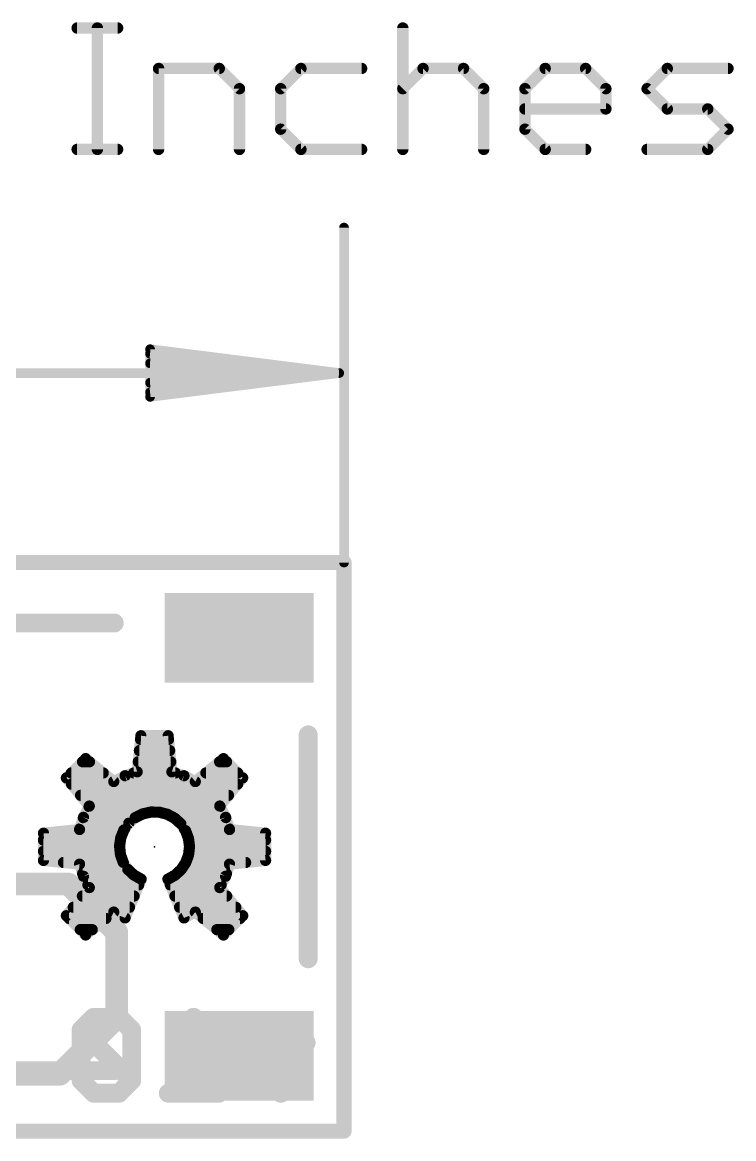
# Model space of a CAD drawing. Extents: x -37 to 70, y -12 to 15.
# Drawn here: x 18.55 to 28.08, y -0.1 to 14.86 of the extents above; entities that cross this region are included whole.
import ezdxf

# ---------------------------------------------------------------- set-up
doc = ezdxf.new("R2010")
doc.units = 0
for name, color, linetype in [('1', 12, 'CONTINUOUS'), ('16', 132, 'CONTINUOUS'), ('20', 53, 'CONTINUOUS'), ('21', 41, 'CONTINUOUS'), ('22', 40, 'CONTINUOUS'), ('24', 53, 'CONTINUOUS'), ('47', 253, 'CONTINUOUS')]:
    doc.layers.add(name, color=color, linetype=linetype)

# ---------------------------------------------------------------- blocks, each defined once
blk = doc.blocks.new('RECT')
blk.add_solid([(-0.5, -0.5), (0.5, -0.5), (-0.5, 0.5), (0.5, 0.5)])

msp = doc.modelspace()

# ---------------------------------------------------------------- linework, layer by layer
at = {"layer": '1', "const_width": 0.3048}
for points in [[(17.78, 3.31), (19.169, 3.31)], [(19.812, 2.667), (19.169, 3.31)], [(19.812, 1.524), (19.812, 2.667)], [(19.05, 0.762), (19.812, 1.524)], [(12.7, 0.762), (19.05, 0.762)]]:
    msp.add_lwpolyline(points, dxfattribs=at)
at = {"layer": '1', "const_width": 0.1524}
for points in [[(19.2229, 3.3639, 1), (19.1151, 3.2561)], [(19.169, 3.2338, 1), (19.169, 3.3862)], [(19.8882, 2.667, 1), (19.7358, 2.667)], [(19.7581, 2.6131, 1), (19.8659, 2.7209)], [(19.8659, 1.4701, 1), (19.7581, 1.5779)], [(19.7358, 1.524, 1), (19.8882, 1.524)], [(19.05, 0.6858, 1), (19.05, 0.8382)], [(18.9961, 0.8159, 1), (19.1039, 0.7081)]]:
    msp.add_lwpolyline(points, format="xyb", dxfattribs=at)
at = {"layer": '16', "const_width": 0.254}
for points in [[(19.5048, 1.5249), (19.3353, 1.3554)], [(19.8437, 1.5249), (19.5048, 1.5249)], [(20.0132, 1.3554), (19.8437, 1.5249)], [(21.1826, 1.1859), (20.8436, 1.5249)], [(20.8436, 1.5249), (20.8436, 0.508)], [(19.3353, 1.3554), (19.3353, 0.6775)], [(20.0132, 0.6775), (19.3353, 1.3554)], [(20.0132, 0.6775), (20.0132, 1.3554)], [(22.013, 0.508), (21.6741, 1.1859)], [(22.352, 1.1859), (22.013, 0.508)], [(19.3353, 0.6775), (19.5048, 0.508)], [(19.8437, 0.508), (20.0132, 0.6775)], [(19.5048, 0.508), (19.8437, 0.508)], [(21.1826, 0.508), (20.5047, 0.508)]]:
    msp.add_lwpolyline(points, dxfattribs=at)
at = {"layer": '16', "const_width": 0.127}
for points in [[(19.5048, 1.5884, 1), (19.5048, 1.4614)], [(19.5497, 1.48, 1), (19.4599, 1.5698)], [(19.8886, 1.5698, 1), (19.7988, 1.48)], [(19.8437, 1.4614, 1), (19.8437, 1.5884)], [(20.8885, 1.5698, 1), (20.7987, 1.48)], [(20.9071, 1.5249, 1), (20.7801, 1.5249)], [(19.3988, 1.3554, 1), (19.2718, 1.3554)], [(19.3802, 1.4003, 1), (19.2904, 1.3105)], [(19.2904, 1.4003, 1), (19.3802, 1.3105)], [(20.0767, 1.3554, 1), (19.9497, 1.3554)], [(19.9683, 1.3105, 1), (20.0581, 1.4003)], [(21.1377, 1.141, 1), (21.2275, 1.2308)], [(21.7309, 1.2143, 1), (21.6173, 1.1575)], [(22.4088, 1.1575, 1), (22.2952, 1.2143)], [(19.3802, 0.7224, 1), (19.2904, 0.6326)], [(20.0581, 0.6326, 1), (19.9683, 0.7224)], [(19.9683, 0.6326, 1), (20.0581, 0.7224)], [(19.2718, 0.6775, 1), (19.3988, 0.6775)], [(19.5048, 0.5715, 1), (19.5048, 0.4445)], [(19.4599, 0.4631, 1), (19.5497, 0.5529)], [(19.7988, 0.5529, 1), (19.8886, 0.4631)], [(19.8437, 0.4445, 1), (19.8437, 0.5715)], [(19.9497, 0.6775, 1), (20.0767, 0.6775)], [(20.5047, 0.5715, 1), (20.5047, 0.4445)], [(21.1826, 0.4445, 1), (21.1826, 0.5715)], [(21.9562, 0.5364, 1), (22.0698, 0.4796)], [(21.9562, 0.4796, 1), (22.0698, 0.5364)], [(20.7801, 0.508, 1), (20.9071, 0.508)]]:
    msp.add_lwpolyline(points, format="xyb", dxfattribs=at)
at = {"layer": '20', "const_width": 0.2032}
for points in [[(0, 7.62), (22.86, 7.62)], [(22.86, 7.62), (22.86, 0)], [(22.86, 0), (0, 0)]]:
    msp.add_lwpolyline(points, dxfattribs=at)
at = {"layer": '20', "const_width": 0.1016}
for points in [[(22.9108, 7.62, 1), (22.8092, 7.62)], [(22.86, 7.5692, 1), (22.86, 7.6708)], [(22.8092, 0, 1), (22.9108, 0)], [(22.86, -0.0508, 1), (22.86, 0.0508)]]:
    msp.add_lwpolyline(points, format="xyb", dxfattribs=at)
at = {"layer": '21', "const_width": 0.254}
for points in [[(18.13, 6.81), (19.78, 6.81)], [(22.38, 2.31), (22.38, 5.31)], [(19.78, 0.81), (18.13, 0.81)]]:
    msp.add_lwpolyline(points, dxfattribs=at)
at = {"layer": '21', "const_width": 0.127}
for points in [[(19.78, 6.7465, 1), (19.78, 6.8735)], [(22.4435, 5.31, 1), (22.3165, 5.31)], [(22.3165, 2.31, 1), (22.4435, 2.31)], [(19.78, 0.7465, 1), (19.78, 0.8735)]]:
    msp.add_lwpolyline(points, format="xyb", dxfattribs=at)
at = {"layer": '22', "const_width": 0.15}
for points in [[(20.088, 4.8149), (20.1372, 5.2988)], [(20.1322, 5.25), (20.5078, 5.25)], [(20.1372, 5.2988), (20.5028, 5.2988)], [(20.5028, 5.2988), (20.552, 4.8149)], [(20.117, 5.1), (20.523, 5.1)], [(19.138, 4.7335), (19.3965, 4.992)], [(19.3545, 4.95), (19.448, 4.95)], [(19.3965, 4.992), (19.7735, 4.6846)], [(20.1017, 4.95), (20.5383, 4.95)], [(20.8665, 4.6846), (21.2435, 4.992)], [(21.192, 4.95), (21.2855, 4.95)], [(21.2435, 4.992), (21.502, 4.7335)], [(19.4454, 4.3565), (19.138, 4.7335)], [(19.2045, 4.8), (19.632, 4.8)], [(19.7735, 4.6846), (19.9253, 4.7628)], [(19.9253, 4.7628), (20.088, 4.8149)], [(20.0415, 4.8), (20.5985, 4.8)], [(20.552, 4.8149), (20.7147, 4.7628)], [(20.7147, 4.7628), (20.8665, 4.6846)], [(21.008, 4.8), (21.4355, 4.8)], [(21.502, 4.7335), (21.1946, 4.3565)], [(19.2061, 4.65), (21.4339, 4.65)], [(19.3284, 4.5), (21.3116, 4.5)], [(19.3672, 4.2047), (19.4454, 4.3565)], [(19.4421, 4.35), (21.1979, 4.35)], [(20.269, 4.2758), (20.1598, 4.2504)], [(20.3812, 4.2746), (20.269, 4.2758)], [(20.4899, 4.2468), (20.3812, 4.2746)], [(21.1946, 4.3565), (21.2728, 4.2047)], [(19.3151, 4.042), (19.3672, 4.2047)], [(19.3657, 4.2), (20.0604, 4.2)], [(19.9745, 4.1266), (19.9092, 4.0354)], [(20.0597, 4.1996), (19.9745, 4.1266)], [(20.1598, 4.2504), (20.0597, 4.1996)], [(20.5889, 4.1939), (20.4899, 4.2468)], [(20.5774, 4.2), (21.2743, 4.2)], [(20.6724, 4.119), (20.5889, 4.1939)], [(20.7358, 4.0264), (20.6724, 4.119)], [(21.2728, 4.2047), (21.3249, 4.042)], [(18.8312, 3.9928), (19.3151, 4.042)], [(18.8312, 3.6272), (18.8312, 3.9928)], [(19.3177, 4.05), (19.9196, 4.05)], [(19.9092, 4.0354), (19.8673, 3.9313)], [(20.7197, 4.05), (21.3223, 4.05)], [(20.7753, 3.9214), (20.7358, 4.0264)], [(21.3249, 4.042), (21.8088, 3.9928)], [(21.8088, 3.9928), (21.8088, 3.6272)], [(18.8312, 3.9), (19.8629, 3.9)], [(19.8673, 3.9313), (19.8515, 3.8202)], [(19.8515, 3.8202), (19.8625, 3.7085)], [(20.7888, 3.81), (20.7753, 3.9214)], [(20.7779, 3.9), (21.8088, 3.9)], [(18.8312, 3.75), (19.8584, 3.75)], [(19.8625, 3.7085), (19.8997, 3.6027)], [(20.7377, 3.5972), (20.7759, 3.7006)], [(20.7759, 3.7006), (20.7888, 3.81)], [(20.7817, 3.75), (21.8088, 3.75)], [(19.3151, 3.578), (18.8312, 3.6272)], [(19.0987, 3.6), (19.9014, 3.6)], [(19.3672, 3.4153), (19.3151, 3.578)], [(19.8997, 3.6027), (19.961, 3.5087)], [(20.6765, 3.5055), (20.7377, 3.5972)], [(20.7388, 3.6), (21.5413, 3.6)], [(21.3249, 3.578), (21.2728, 3.4153)], [(21.8088, 3.6272), (21.3249, 3.578)], [(19.3561, 3.45), (20.0236, 3.45)], [(19.4454, 3.2635), (19.3672, 3.4153)], [(20.1406, 3.3769), (19.9253, 2.8572)], [(19.961, 3.5087), (20.0428, 3.432)], [(20.0428, 3.432), (20.1406, 3.3769)], [(20.4994, 3.3769), (20.5956, 3.4307)], [(20.7147, 2.8572), (20.4994, 3.3769)], [(20.5956, 3.4307), (20.6765, 3.5055)], [(20.6164, 3.45), (21.2839, 3.45)], [(21.2728, 3.4153), (21.1946, 3.2635)], [(19.138, 2.8865), (19.4454, 3.2635)], [(19.4266, 3.3), (20.1087, 3.3)], [(20.5313, 3.3), (21.2134, 3.3)], [(21.1946, 3.2635), (21.502, 2.8865)], [(19.3529, 3.15), (20.0466, 3.15)], [(20.5934, 3.15), (21.2871, 3.15)], [(19.2305, 3), (19.9845, 3)], [(19.7735, 2.9354), (19.3965, 2.628)], [(19.9253, 2.8572), (19.7735, 2.9354)], [(20.6555, 3), (21.4095, 3)], [(20.8665, 2.9354), (20.7147, 2.8572)], [(21.2435, 2.628), (20.8665, 2.9354)], [(19.3965, 2.628), (19.138, 2.8865)], [(19.1745, 2.85), (19.6688, 2.85)], [(20.9712, 2.85), (21.4655, 2.85)], [(21.502, 2.8865), (21.2435, 2.628)], [(19.3245, 2.7), (19.4848, 2.7)], [(21.1552, 2.7), (21.3155, 2.7)]]:
    msp.add_lwpolyline(points, dxfattribs=at)
at = {"layer": '22', "const_width": 0.075}
for points in [[(20.1322, 5.2875, 1), (20.1322, 5.2125)], [(20.1372, 5.3363, 1), (20.1372, 5.2613)], [(20.1745, 5.295, 1), (20.0999, 5.3026)], [(20.5401, 5.3026, 1), (20.4655, 5.295)], [(20.5028, 5.2613, 1), (20.5028, 5.3363)], [(20.5078, 5.2125, 1), (20.5078, 5.2875)], [(20.117, 5.1375, 1), (20.117, 5.0625)], [(20.523, 5.0625, 1), (20.523, 5.1375)], [(19.3545, 4.9875, 1), (19.3545, 4.9125)], [(19.4202, 5.0211, 1), (19.3728, 4.9629)], [(19.423, 4.9655, 1), (19.37, 5.0185)], [(19.448, 4.9125, 1), (19.448, 4.9875)], [(20.1017, 4.9875, 1), (20.1017, 4.9125)], [(20.5383, 4.9125, 1), (20.5383, 4.9875)], [(21.192, 4.9875, 1), (21.192, 4.9125)], [(21.27, 5.0185, 1), (21.217, 4.9655)], [(21.2672, 4.9629, 1), (21.2198, 5.0211)], [(21.2855, 4.9125, 1), (21.2855, 4.9875)], [(19.1671, 4.7572, 1), (19.1089, 4.7098)], [(19.1115, 4.76, 1), (19.1645, 4.707)], [(19.2045, 4.8375, 1), (19.2045, 4.7625)], [(19.632, 4.7625, 1), (19.632, 4.8375)], [(19.9139, 4.7985, 1), (19.9368, 4.7271)], [(19.9425, 4.7295, 1), (19.9082, 4.7962)], [(20.0415, 4.8375, 1), (20.0415, 4.7625)], [(20.0507, 4.8187, 1), (20.1253, 4.8111)], [(20.0994, 4.7792, 1), (20.0766, 4.8506)], [(20.5634, 4.8506, 1), (20.5406, 4.7792)], [(20.5147, 4.8111, 1), (20.5893, 4.8187)], [(20.5985, 4.7625, 1), (20.5985, 4.8375)], [(20.7318, 4.7962, 1), (20.6975, 4.7295)], [(20.7032, 4.7271, 1), (20.7261, 4.7985)], [(21.008, 4.8375, 1), (21.008, 4.7625)], [(21.4355, 4.7625, 1), (21.4355, 4.8375)], [(21.5311, 4.7098, 1), (21.4729, 4.7572)], [(21.4755, 4.707, 1), (21.5285, 4.76)], [(19.2061, 4.6875, 1), (19.2061, 4.6125)], [(19.7563, 4.7179, 1), (19.7907, 4.6513)], [(19.7498, 4.6555, 1), (19.7972, 4.7137)], [(20.8428, 4.7137, 1), (20.8902, 4.6555)], [(20.8493, 4.6513, 1), (20.8837, 4.7179)], [(21.4339, 4.6125, 1), (21.4339, 4.6875)], [(19.3284, 4.5375, 1), (19.3284, 4.4625)], [(21.3116, 4.4625, 1), (21.3116, 4.5375)], [(19.4421, 4.3875, 1), (19.4421, 4.3125)], [(19.4787, 4.3393, 1), (19.4121, 4.3737)], [(19.4163, 4.3328, 1), (19.4745, 4.3802)], [(20.2694, 4.3133, 1), (20.2686, 4.2383)], [(20.2775, 4.2393, 1), (20.2605, 4.3124)], [(20.3905, 4.3109, 1), (20.3719, 4.2383)], [(20.3808, 4.2371, 1), (20.3816, 4.3121)], [(21.2279, 4.3737, 1), (21.1613, 4.3393)], [(21.1655, 4.3802, 1), (21.2237, 4.3328)], [(21.1979, 4.3125, 1), (21.1979, 4.3875)], [(19.3657, 4.2375, 1), (19.3657, 4.1625)], [(19.3338, 4.2218, 1), (19.4005, 4.1875)], [(19.4029, 4.1932, 1), (19.3315, 4.2161)], [(19.9501, 4.155, 1), (19.9989, 4.0981)], [(20.005, 4.1047, 1), (19.944, 4.1484)], [(20.0427, 4.2331, 1), (20.0766, 4.1662)], [(20.0841, 4.1712, 1), (20.0353, 4.2281)], [(20.0604, 4.1625, 1), (20.0604, 4.2375)], [(20.1512, 4.2869, 1), (20.1683, 4.2138)], [(20.1767, 4.2169, 1), (20.1428, 4.2838)], [(20.5076, 4.2798, 1), (20.4722, 4.2137)], [(20.4806, 4.2104, 1), (20.4992, 4.2831)], [(20.5774, 4.2375, 1), (20.5774, 4.1625)], [(20.6139, 4.2218, 1), (20.5639, 4.166)], [(20.5712, 4.1608, 1), (20.6066, 4.227)], [(20.7034, 4.1402, 1), (20.6415, 4.0978)], [(21.3085, 4.2161, 1), (21.2371, 4.1932)], [(21.2395, 4.1875, 1), (21.3062, 4.2218)], [(21.2743, 4.1625, 1), (21.2743, 4.2375)], [(18.8687, 3.9928, 1), (18.7937, 3.9928)], [(18.8274, 4.0301, 1), (18.835, 3.9555)], [(19.2794, 4.0534, 1), (19.3508, 4.0306)], [(19.3177, 4.0875, 1), (19.3177, 4.0125)], [(19.3189, 4.0047, 1), (19.3113, 4.0793)], [(19.8787, 4.0572, 1), (19.9396, 4.0135)], [(19.9439, 4.0214, 1), (19.8744, 4.0494)], [(19.9196, 4.0125, 1), (19.9196, 4.0875)], [(20.6474, 4.0911, 1), (20.6975, 4.1469)], [(20.7197, 4.0875, 1), (20.7197, 4.0125)], [(20.7709, 4.0396, 1), (20.7007, 4.0132)], [(20.7049, 4.0052, 1), (20.7668, 4.0476)], [(21.3287, 4.0793, 1), (21.3211, 4.0047)], [(21.2892, 4.0306, 1), (21.3606, 4.0534)], [(21.3223, 4.0125, 1), (21.3223, 4.0875)], [(21.8463, 3.9928, 1), (21.7713, 3.9928)], [(21.805, 3.9555, 1), (21.8126, 4.0301)], [(18.8312, 3.9375, 1), (18.8312, 3.8625)], [(19.8888, 3.8238, 1), (19.8141, 3.8165)], [(19.8325, 3.9452, 1), (19.9021, 3.9173)], [(19.9045, 3.926, 1), (19.8302, 3.9366)], [(19.8629, 3.8625, 1), (19.8629, 3.9375)], [(20.8126, 3.9259, 1), (20.7381, 3.9169)], [(20.7403, 3.9082, 1), (20.8104, 3.9346)], [(20.7779, 3.9375, 1), (20.7779, 3.8625)], [(21.8088, 3.8625, 1), (21.8088, 3.9375)], [(18.8312, 3.7875, 1), (18.8312, 3.7125)], [(19.8143, 3.8255, 1), (19.8886, 3.8149)], [(19.8978, 3.721, 1), (19.8271, 3.6961)], [(19.8251, 3.7048, 1), (19.8998, 3.7122)], [(19.8584, 3.7125, 1), (19.8584, 3.7875)], [(20.7386, 3.705, 1), (20.8131, 3.6962)], [(20.811, 3.6876, 1), (20.7407, 3.7135)], [(20.7817, 3.7875, 1), (20.7817, 3.7125)], [(20.826, 3.8056, 1), (20.7516, 3.8144)], [(20.7516, 3.8055, 1), (20.826, 3.8145)], [(21.8088, 3.7125, 1), (21.8088, 3.7875)], [(18.835, 3.6645, 1), (18.8274, 3.5899)], [(18.7937, 3.6272, 1), (18.8687, 3.6272)], [(19.0987, 3.6375, 1), (19.0987, 3.5625)], [(19.3508, 3.5894, 1), (19.2794, 3.5666)], [(19.3113, 3.5407, 1), (19.3189, 3.6153)], [(19.9311, 3.6231, 1), (19.8682, 3.5822)], [(19.8643, 3.5902, 1), (19.935, 3.6151)], [(19.9014, 3.5625, 1), (19.9014, 3.6375)], [(20.7025, 3.6101, 1), (20.7729, 3.5842)], [(20.7388, 3.6375, 1), (20.7388, 3.5625)], [(20.7689, 3.5763, 1), (20.7065, 3.618)], [(21.3211, 3.6153, 1), (21.3287, 3.5407)], [(21.3606, 3.5666, 1), (21.2892, 3.5894)], [(21.5413, 3.5625, 1), (21.5413, 3.6375)], [(21.7713, 3.6272, 1), (21.8463, 3.6272)], [(21.8126, 3.5899, 1), (21.805, 3.6645)], [(19.3561, 3.4875, 1), (19.3561, 3.4125)], [(19.4005, 3.4325, 1), (19.3338, 3.3982)], [(19.3315, 3.4039, 1), (19.4029, 3.4268)], [(19.9866, 3.536, 1), (19.9353, 3.4813)], [(19.9295, 3.4882, 1), (19.9924, 3.5292)], [(20.0612, 3.4646, 1), (20.0244, 3.3993)], [(20.0172, 3.4046, 1), (20.0685, 3.4593)], [(20.0236, 3.4125, 1), (20.0236, 3.4875)], [(20.1752, 3.3625, 1), (20.106, 3.3913)], [(20.1222, 3.3442, 1), (20.159, 3.4096)], [(20.534, 3.3913, 1), (20.4648, 3.3625)], [(20.4811, 3.4096, 1), (20.5177, 3.3442)], [(20.5701, 3.4583, 1), (20.621, 3.4032)], [(20.6139, 3.398, 1), (20.5772, 3.4635)], [(20.6164, 3.4875, 1), (20.6164, 3.4125)], [(20.6453, 3.5264, 1), (20.7077, 3.4847)], [(20.7019, 3.478, 1), (20.651, 3.5331)], [(21.2371, 3.4268, 1), (21.3085, 3.4039)], [(21.3062, 3.3982, 1), (21.2395, 3.4325)], [(21.2839, 3.4125, 1), (21.2839, 3.4875)], [(19.4266, 3.3375, 1), (19.4266, 3.2625)], [(19.4121, 3.2463, 1), (19.4787, 3.2807)], [(19.4745, 3.2398, 1), (19.4163, 3.2872)], [(20.1087, 3.2625, 1), (20.1087, 3.3375)], [(20.5313, 3.3375, 1), (20.5313, 3.2625)], [(21.2237, 3.2872, 1), (21.1655, 3.2398)], [(21.1613, 3.2807, 1), (21.2279, 3.2463)], [(21.2134, 3.2625, 1), (21.2134, 3.3375)], [(19.3529, 3.1875, 1), (19.3529, 3.1125)], [(20.0466, 3.1125, 1), (20.0466, 3.1875)], [(20.5934, 3.1875, 1), (20.5934, 3.1125)], [(21.2871, 3.1125, 1), (21.2871, 3.1875)], [(19.2305, 3.0375, 1), (19.2305, 2.9625)], [(19.7907, 2.9687, 1), (19.7563, 2.9021)], [(19.7972, 2.9063, 1), (19.7498, 2.9645)], [(19.9845, 2.9625, 1), (19.9845, 3.0375)], [(20.6555, 3.0375, 1), (20.6555, 2.9625)], [(20.8902, 2.9645, 1), (20.8428, 2.9063)], [(20.8837, 2.9021, 1), (20.8493, 2.9687)], [(21.4095, 2.9625, 1), (21.4095, 3.0375)], [(19.1645, 2.913, 1), (19.1115, 2.86)], [(19.1089, 2.9102, 1), (19.1671, 2.8628)], [(19.1745, 2.8875, 1), (19.1745, 2.8125)], [(19.6688, 2.8125, 1), (19.6688, 2.8875)], [(19.8907, 2.8716, 1), (19.9599, 2.8428)], [(19.9081, 2.8239, 1), (19.9425, 2.8905)], [(20.6975, 2.8905, 1), (20.7319, 2.8239)], [(20.6801, 2.8428, 1), (20.7493, 2.8716)], [(20.9712, 2.8875, 1), (20.9712, 2.8125)], [(21.4655, 2.8125, 1), (21.4655, 2.8875)], [(21.4729, 2.8628, 1), (21.5311, 2.9102)], [(21.5285, 2.86, 1), (21.4755, 2.913)], [(19.3245, 2.7375, 1), (19.3245, 2.6625)], [(19.3728, 2.6571, 1), (19.4202, 2.5989)], [(19.4848, 2.6625, 1), (19.4848, 2.7375)], [(21.1552, 2.7375, 1), (21.1552, 2.6625)], [(21.2198, 2.5989, 1), (21.2672, 2.6571)], [(21.3155, 2.6625, 1), (21.3155, 2.7375)], [(19.37, 2.6015, 1), (19.423, 2.6545)], [(21.217, 2.6545, 1), (21.27, 2.6015)]]:
    msp.add_lwpolyline(points, format="xyb", dxfattribs=at)
at = {"layer": '24'}
msp.add_point((20.32, 3.81), dxfattribs=at)
at = {"layer": '47'}
for points, const_width in [([(19.2827, 14.7842), (19.825, 14.7842)], 0.1524), ([(19.5538, 13.1572), (19.5538, 14.7842)], 0.1524), ([(23.6484, 14.7842), (23.6484, 13.1572)], 0.1524), ([(20.3741, 13.1572), (20.3741, 14.2419)], 0.1524), ([(20.3741, 14.2419), (21.1876, 14.2419)], 0.1524), ([(21.1876, 14.2419), (21.4588, 13.9707)], 0.1524), ([(22.2824, 14.2419), (22.0113, 13.9707)], 0.1524), ([(23.0959, 14.2419), (22.2824, 14.2419)], 0.1524), ([(23.6484, 13.9707), (23.9196, 14.2419)], 0.1524), ([(23.9196, 14.2419), (24.4619, 14.2419)], 0.1524), ([(24.4619, 14.2419), (24.7331, 13.9707)], 0.1524), ([(25.2856, 13.9707), (25.5567, 14.2419)], 0.1524), ([(25.5567, 14.2419), (26.0991, 14.2419)], 0.1524), ([(26.0991, 14.2419), (26.3702, 13.9707)], 0.1524), ([(26.9227, 13.9707), (27.1939, 14.2419)], 0.1524), ([(27.1939, 14.2419), (28.0074, 14.2419)], 0.1524), ([(21.4588, 13.9707), (21.4588, 13.1572)], 0.1524), ([(22.0113, 13.9707), (22.0113, 13.4284)], 0.1524), ([(24.7331, 13.9707), (24.7331, 13.1572)], 0.1524), ([(25.2856, 13.4284), (25.2856, 13.9707)], 0.1524), ([(26.3702, 13.9707), (26.3702, 13.6995)], 0.1524), ([(27.1939, 13.6995), (26.9227, 13.9707)], 0.1524), ([(26.3702, 13.6995), (25.2856, 13.6995)], 0.1524), ([(27.7362, 13.6995), (27.1939, 13.6995)], 0.1524), ([(28.0074, 13.4284), (27.7362, 13.6995)], 0.1524), ([(22.0113, 13.4284), (22.2824, 13.1572)], 0.1524), ([(25.5567, 13.1572), (25.2856, 13.4284)], 0.1524), ([(27.7362, 13.1572), (28.0074, 13.4284)], 0.1524), ([(19.2827, 13.1572), (19.825, 13.1572)], 0.1524), ([(22.2824, 13.1572), (23.0959, 13.1572)], 0.1524), ([(26.0991, 13.1572), (25.5567, 13.1572)], 0.1524), ([(26.9227, 13.1572), (27.7362, 13.1572)], 0.1524), ([(22.86, 7.62), (22.86, 12.11)], 0.13), ([(22.795, 10.16), (20.26, 10.4792)], 0.13), ([(20.26, 10.4792), (20.26, 9.8408)], 0.13), ([(22.795, 10.16), (20.26, 10.42)], 0.13), ([(22.795, 10.16), (20.26, 10.29)], 0.13), ([(0.065, 10.16), (22.795, 10.16)], 0.13), ([(20.26, 9.8408), (22.795, 10.16)], 0.13), ([(20.26, 10.03), (22.795, 10.16)], 0.13), ([(20.26, 9.9), (22.795, 10.16)], 0.13)]:
    msp.add_lwpolyline(points, dxfattribs=dict(at, const_width=const_width))
for points, const_width in [([(19.2827, 14.8223, 1), (19.2827, 14.7461)], 0.0762), ([(19.5919, 14.7842, 1), (19.5157, 14.7842)], 0.0762), ([(19.825, 14.7461, 1), (19.825, 14.8223)], 0.0762), ([(23.6865, 14.7842, 1), (23.6103, 14.7842)], 0.0762), ([(20.4122, 14.2419, 1), (20.336, 14.2419)], 0.0762), ([(20.3741, 14.28, 1), (20.3741, 14.2038)], 0.0762), ([(21.2145, 14.2688, 1), (21.1607, 14.2149)], 0.0762), ([(21.1876, 14.2038, 1), (21.1876, 14.28)], 0.0762), ([(22.2824, 14.28, 1), (22.2824, 14.2038)], 0.0762), ([(22.3094, 14.2149, 1), (22.2555, 14.2688)], 0.0762), ([(23.0959, 14.2038, 1), (23.0959, 14.28)], 0.0762), ([(23.9196, 14.28, 1), (23.9196, 14.2038)], 0.0762), ([(23.9465, 14.2149, 1), (23.8926, 14.2688)], 0.0762), ([(24.4888, 14.2688, 1), (24.435, 14.2149)], 0.0762), ([(24.4619, 14.2038, 1), (24.4619, 14.28)], 0.0762), ([(25.5567, 14.28, 1), (25.5567, 14.2038)], 0.0762), ([(25.5837, 14.2149, 1), (25.5298, 14.2688)], 0.0762), ([(26.126, 14.2688, 1), (26.0721, 14.2149)], 0.0762), ([(26.0991, 14.2038, 1), (26.0991, 14.28)], 0.0762), ([(27.1939, 14.28, 1), (27.1939, 14.2038)], 0.0762), ([(27.2208, 14.2149, 1), (27.1669, 14.2688)], 0.0762), ([(28.0074, 14.2038, 1), (28.0074, 14.28)], 0.0762), ([(21.4969, 13.9707, 1), (21.4207, 13.9707)], 0.0762), ([(21.4318, 13.9438, 1), (21.4857, 13.9976)], 0.0762), ([(22.0494, 13.9707, 1), (21.9732, 13.9707)], 0.0762), ([(21.9843, 13.9976, 1), (22.0382, 13.9438)], 0.0762), ([(23.6215, 13.9976, 1), (23.6754, 13.9438)], 0.0762), ([(24.7712, 13.9707, 1), (24.695, 13.9707)], 0.0762), ([(24.7061, 13.9438, 1), (24.76, 13.9976)], 0.0762), ([(25.3237, 13.9707, 1), (25.2475, 13.9707)], 0.0762), ([(25.2586, 13.9976, 1), (25.3125, 13.9438)], 0.0762), ([(26.4083, 13.9707, 1), (26.3321, 13.9707)], 0.0762), ([(26.3433, 13.9438, 1), (26.3972, 13.9976)], 0.0762), ([(26.9497, 13.9976, 1), (26.8958, 13.9438)], 0.0762), ([(26.8958, 13.9976, 1), (26.9497, 13.9438)], 0.0762), ([(25.2856, 13.7376, 1), (25.2856, 13.6614)], 0.0762), ([(26.3702, 13.6614, 1), (26.3702, 13.7376)], 0.0762), ([(27.1939, 13.7376, 1), (27.1939, 13.6614)], 0.0762), ([(27.7632, 13.7265, 1), (27.7093, 13.6726)], 0.0762), ([(27.7362, 13.6614, 1), (27.7362, 13.7376)], 0.0762), ([(26.3321, 13.6995, 1), (26.4083, 13.6995)], 0.0762), ([(27.1669, 13.6726, 1), (27.2208, 13.7265)], 0.0762), ([(22.0382, 13.4553, 1), (21.9843, 13.4014)], 0.0762), ([(21.9732, 13.4284, 1), (22.0494, 13.4284)], 0.0762), ([(25.3125, 13.4553, 1), (25.2586, 13.4014)], 0.0762), ([(25.2475, 13.4284, 1), (25.3237, 13.4284)], 0.0762), ([(28.0343, 13.4014, 1), (27.9804, 13.4553)], 0.0762), ([(27.9804, 13.4014, 1), (28.0343, 13.4553)], 0.0762), ([(19.2827, 13.1953, 1), (19.2827, 13.1191)], 0.0762), ([(19.5157, 13.1572, 1), (19.5919, 13.1572)], 0.0762), ([(19.825, 13.1191, 1), (19.825, 13.1953)], 0.0762), ([(20.336, 13.1572, 1), (20.4122, 13.1572)], 0.0762), ([(21.4207, 13.1572, 1), (21.4969, 13.1572)], 0.0762), ([(22.2824, 13.1953, 1), (22.2824, 13.1191)], 0.0762), ([(22.2555, 13.1303, 1), (22.3094, 13.1841)], 0.0762), ([(23.0959, 13.1191, 1), (23.0959, 13.1953)], 0.0762), ([(23.6103, 13.1572, 1), (23.6865, 13.1572)], 0.0762), ([(24.695, 13.1572, 1), (24.7712, 13.1572)], 0.0762), ([(25.5567, 13.1953, 1), (25.5567, 13.1191)], 0.0762), ([(25.5298, 13.1303, 1), (25.5837, 13.1841)], 0.0762), ([(26.0991, 13.1191, 1), (26.0991, 13.1953)], 0.0762), ([(26.9227, 13.1953, 1), (26.9227, 13.1191)], 0.0762), ([(27.7093, 13.1841, 1), (27.7632, 13.1303)], 0.0762), ([(27.7362, 13.1191, 1), (27.7362, 13.1953)], 0.0762), ([(22.8925, 12.11, 1), (22.8275, 12.11)], 0.065), ([(20.2641, 10.5115, 1), (20.2559, 10.447)], 0.065), ([(20.2925, 10.4792, 1), (20.2275, 10.4792)], 0.065), ([(20.2633, 10.4523, 1), (20.2567, 10.3877)], 0.065), ([(20.2617, 10.3225, 1), (20.2583, 10.2575)], 0.065), ([(22.7991, 10.1278, 1), (22.7909, 10.1922)], 0.065), ([(22.7909, 10.1278, 1), (22.7991, 10.1922)], 0.065), ([(22.7983, 10.1277, 1), (22.7917, 10.1923)], 0.065), ([(22.7917, 10.1277, 1), (22.7983, 10.1923)], 0.065), ([(22.7933, 10.1275, 1), (22.7967, 10.1925)], 0.065), ([(22.7967, 10.1275, 1), (22.7933, 10.1925)], 0.065), ([(22.795, 10.1275, 1), (22.795, 10.1925)], 0.065), ([(20.2583, 10.0625, 1), (20.2617, 9.9975)], 0.065), ([(20.2567, 9.9323, 1), (20.2633, 9.8677)], 0.065), ([(20.2559, 9.873, 1), (20.2641, 9.8085)], 0.065), ([(20.2275, 9.8408, 1), (20.2925, 9.8408)], 0.065), ([(22.8275, 7.62, 1), (22.8925, 7.62)], 0.065)]:
    msp.add_lwpolyline(points, format="xyb", dxfattribs=dict(at, const_width=const_width))

# ---------------------------------------------------------------- block references
at = {"layer": '1', "xscale": 1.2, "yscale": 2, "rotation": 90}
for p in [(21.455, 6.61), (21.455, 1.01)]:
    msp.add_blockref('RECT', p, dxfattribs=at)

doc.saveas('drawing.dxf')
